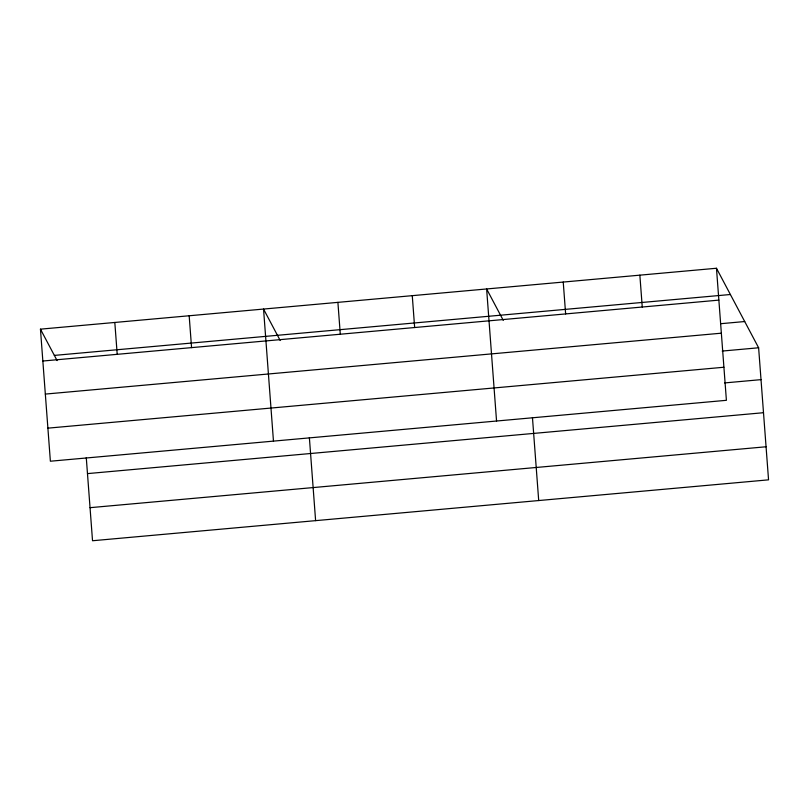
<?xml version="1.0" encoding="UTF-8"?>
<svg xmlns="http://www.w3.org/2000/svg" width="809" height="809" viewBox="0 0 809 809"><rect width="100%" height="100%" fill="white"/><g stroke="black" fill="none" stroke-linecap="round" stroke-linejoin="round"><path stroke-width="1.21" d="M716.471 268.254L726.401 400.313L50.38 461.221L40.45 329.162L716.471 268.254L758.62 347.779L768.55 479.838L92.529 540.746L86.28 457.692M54.355 355.404L730.385 294.506M42.847 361.026L718.867 300.119M720.849 323.691L744.715 321.537M45.334 394.084L721.355 333.187M722.194 351.066L758.62 347.779M47.893 428.153L723.913 367.246M724.591 382.93L761.016 379.643M87.483 473.609L763.504 412.711M90.042 507.678L766.062 446.77M503.289 320.404L486.624 288.965L496.554 421.024M280.207 340.508L263.542 309.068L273.462 441.117M40.45 329.162L57.115 360.602M639.858 275.161L642.255 307.026M563.236 282.068L565.633 313.922M532.453 417.495L538.703 500.549M412.266 295.669L414.653 327.534M337.899 302.364L340.296 334.228M309.372 437.598L315.611 520.642M189.175 315.763L191.571 347.627M114.817 322.467L117.204 354.322"/></g></svg>
